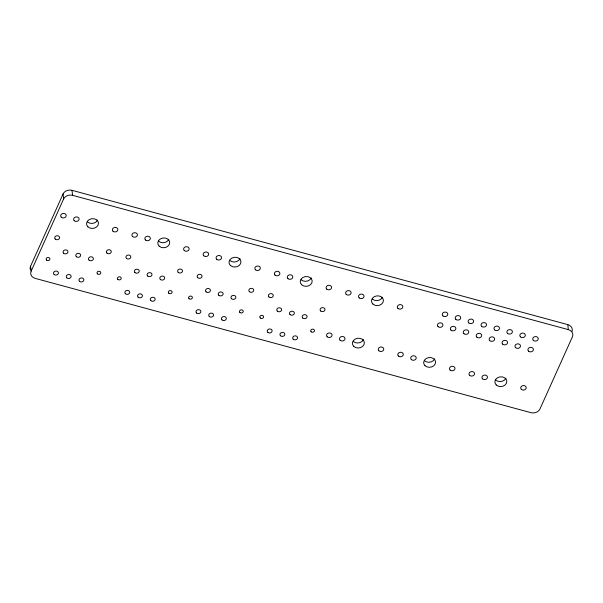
<?xml version="1.0" encoding="UTF-8"?>
<svg xmlns="http://www.w3.org/2000/svg" width="603" height="603" viewBox="0 0 603 603"><rect width="100%" height="100%" fill="white"/><g stroke="black" fill="none" stroke-linecap="round" stroke-linejoin="round"><path stroke-width="0.9" d="M30.451 269.85A6.972 5.691 -6.2 0 1 30.587 266.187L63.059 193.985A6.972 5.691 -6.2 0 1 72.013 190.322L567.792 324.618A6.972 5.691 -6.2 0 1 572.013 331.454M567.792 324.618L568.335 329.622A6.972 5.691 -6.2 0 1 572.413 336.813L539.941 409.015A6.972 5.691 -6.2 0 1 530.987 412.678L35.208 278.382A6.972 5.691 -6.2 0 1 31.13 271.184L63.601 198.99L63.059 193.985M63.601 198.99A6.972 5.691 -6.2 0 1 72.564 195.327L568.335 329.622M72.013 190.322L72.564 195.327M30.587 266.187L31.13 271.184M382.498 297.241A5.985 4.884 -6.2 0 1 372.285 299.005M311.269 277.945A5.985 4.884 -6.2 0 1 301.055 279.709M363.443 339.617A5.985 4.884 -6.2 0 1 353.23 341.381M240.032 258.649A5.985 4.884 -6.2 0 1 229.818 260.413M434.673 358.913A5.985 4.884 -6.2 0 1 424.467 360.677M505.909 378.209A5.985 4.884 -6.2 0 1 495.696 379.973M168.802 239.353A5.985 4.884 -6.2 0 1 158.589 241.117M97.565 220.057A5.985 4.884 -6.2 0 1 87.352 221.821M63.609 253.222A2.45 1.997 -6.2 0 0 67.792 252.506A2.45 1.997 -6.2 0 0 65.101 249.921A2.45 1.997 -6.2 0 0 63.609 253.222M76.332 256.667A2.45 1.997 -6.2 0 0 80.508 255.951A2.45 1.997 -6.2 0 0 77.817 253.366A2.45 1.997 -6.2 0 0 76.332 256.667M89.056 260.119A2.45 1.997 -6.2 0 0 93.231 259.396A2.45 1.997 -6.2 0 0 90.54 256.81A2.45 1.997 -6.2 0 0 89.056 260.119M66.805 277.855A2.45 1.997 -6.2 0 0 70.981 277.139A2.45 1.997 -6.2 0 0 68.29 274.553A2.45 1.997 -6.2 0 0 66.805 277.855M54.082 274.41A2.45 1.997 -6.2 0 0 58.257 273.694A2.45 1.997 -6.2 0 0 55.566 271.109A2.45 1.997 -6.2 0 0 54.082 274.41M79.521 281.3A2.45 1.997 -6.2 0 0 83.704 280.583A2.45 1.997 -6.2 0 0 81.013 277.998A2.45 1.997 -6.2 0 0 79.521 281.3M327.18 336.745A2.766 2.254 -6.2 0 0 331.891 335.931A2.766 2.254 -6.2 0 0 328.854 333.014A2.766 2.254 -6.2 0 0 327.18 336.745M397.935 308.374A2.766 2.254 -6.2 0 0 402.646 307.56A2.766 2.254 -6.2 0 0 399.608 304.643A2.766 2.254 -6.2 0 0 397.935 308.374M320.645 310.967A2.45 1.997 -6.2 0 0 324.821 310.244A2.45 1.997 -6.2 0 0 322.13 307.666A2.45 1.997 -6.2 0 0 320.645 310.967M268.946 296.962A2.45 1.997 -6.2 0 0 273.129 296.239A2.45 1.997 -6.2 0 0 270.43 293.661A2.45 1.997 -6.2 0 0 268.946 296.962M97.43 273.86A1.907 1.553 -6.2 0 0 100.678 273.295A1.907 1.553 -6.2 0 0 98.583 271.29A1.907 1.553 -6.2 0 0 97.43 273.86M46.544 260.074A1.907 1.553 -6.2 0 0 49.793 259.516A1.907 1.553 -6.2 0 0 47.705 257.504A1.907 1.553 -6.2 0 0 46.544 260.074M275.006 275.074A2.766 2.254 -6.2 0 0 279.717 274.259A2.766 2.254 -6.2 0 0 276.679 271.342A2.766 2.254 -6.2 0 0 275.006 275.074M280.501 335.743A2.45 1.997 -6.2 0 0 284.684 335.027A2.45 1.997 -6.2 0 0 281.985 332.441A2.45 1.997 -6.2 0 0 280.501 335.743M267.785 332.298A2.45 1.997 -6.2 0 0 271.961 331.582A2.45 1.997 -6.2 0 0 269.27 328.997A2.45 1.997 -6.2 0 0 267.785 332.298M255.468 269.782A2.766 2.254 -6.2 0 0 260.179 268.968A2.766 2.254 -6.2 0 0 257.142 266.051A2.766 2.254 -6.2 0 0 255.468 269.782M209.271 316.447A2.45 1.997 -6.2 0 0 213.447 315.731A2.45 1.997 -6.2 0 0 210.756 313.145A2.45 1.997 -6.2 0 0 209.271 316.447M178.179 272.375A2.45 1.997 -6.2 0 0 182.355 271.651A2.45 1.997 -6.2 0 0 179.664 269.074A2.45 1.997 -6.2 0 0 178.179 272.375M239.896 312.452A1.907 1.553 -6.2 0 0 243.145 311.887A1.907 1.553 -6.2 0 0 241.049 309.882A1.907 1.553 -6.2 0 0 239.896 312.452M221.987 319.892A2.45 1.997 -6.2 0 0 226.17 319.175A2.45 1.997 -6.2 0 0 223.479 316.59A2.45 1.997 -6.2 0 0 221.987 319.892M134.929 272.541A2.45 1.997 -6.2 0 0 139.105 271.825A2.45 1.997 -6.2 0 0 136.414 269.24A2.45 1.997 -6.2 0 0 134.929 272.541M196.548 313.002A2.45 1.997 -6.2 0 0 200.724 312.286A2.45 1.997 -6.2 0 0 198.033 309.701A2.45 1.997 -6.2 0 0 196.548 313.002M147.645 275.986A2.45 1.997 -6.2 0 0 151.828 275.269A2.45 1.997 -6.2 0 0 149.129 272.684A2.45 1.997 -6.2 0 0 147.645 275.986M218.799 295.259A2.45 1.997 -6.2 0 0 222.974 294.543A2.45 1.997 -6.2 0 0 220.283 291.958A2.45 1.997 -6.2 0 0 218.799 295.259M521.339 389.342A2.766 2.254 -6.2 0 0 526.057 388.528A2.766 2.254 -6.2 0 0 523.02 385.611A2.766 2.254 -6.2 0 0 521.339 389.342M106.942 253.079A2.45 1.997 -6.2 0 0 111.118 252.356A2.45 1.997 -6.2 0 0 108.427 249.778A2.45 1.997 -6.2 0 0 106.942 253.079M55.25 239.074A2.45 1.997 -6.2 0 0 59.426 238.351A2.45 1.997 -6.2 0 0 56.735 235.773A2.45 1.997 -6.2 0 0 55.25 239.074M126.479 258.37A2.45 1.997 -6.2 0 0 130.663 257.647A2.45 1.997 -6.2 0 0 127.972 255.069A2.45 1.997 -6.2 0 0 126.479 258.37M249.408 291.671A2.45 1.997 -6.2 0 0 253.584 290.947A2.45 1.997 -6.2 0 0 250.893 288.37A2.45 1.997 -6.2 0 0 249.408 291.671M293.224 339.188A2.45 1.997 -6.2 0 0 297.4 338.471A2.45 1.997 -6.2 0 0 294.709 335.886A2.45 1.997 -6.2 0 0 293.224 339.188M302.751 318.007A2.45 1.997 -6.2 0 0 306.927 317.284A2.45 1.997 -6.2 0 0 304.236 314.698A2.45 1.997 -6.2 0 0 302.751 318.007M290.035 314.555A2.45 1.997 -6.2 0 0 294.211 313.839A2.45 1.997 -6.2 0 0 291.52 311.254A2.45 1.997 -6.2 0 0 290.035 314.555M277.312 311.11A2.45 1.997 -6.2 0 0 281.488 310.394A2.45 1.997 -6.2 0 0 278.797 307.809A2.45 1.997 -6.2 0 0 277.312 311.11M132.539 236.482A2.766 2.254 -6.2 0 0 137.25 235.667A2.766 2.254 -6.2 0 0 134.213 232.75A2.766 2.254 -6.2 0 0 132.539 236.482M145.459 239.979A2.766 2.254 -6.2 0 0 150.177 239.172A2.766 2.254 -6.2 0 0 147.14 236.255A2.766 2.254 -6.2 0 0 145.459 239.979M231.522 298.711A2.45 1.997 -6.2 0 0 235.698 297.988A2.45 1.997 -6.2 0 0 233.007 295.402A2.45 1.997 -6.2 0 0 231.522 298.711M260.247 317.962A1.907 1.553 -6.2 0 0 263.496 317.404A1.907 1.553 -6.2 0 0 261.401 315.392A1.907 1.553 -6.2 0 0 260.247 317.962M113.002 231.19A2.766 2.254 -6.2 0 0 117.713 230.376A2.766 2.254 -6.2 0 0 114.676 227.459A2.766 2.254 -6.2 0 0 113.002 231.19M74.229 220.683A2.766 2.254 -6.2 0 0 78.94 219.869A2.766 2.254 -6.2 0 0 75.903 216.959A2.766 2.254 -6.2 0 0 74.229 220.683M61.302 217.186A2.766 2.254 -6.2 0 0 66.021 216.371A2.766 2.254 -6.2 0 0 62.983 213.454A2.766 2.254 -6.2 0 0 61.302 217.186M372.835 304.01A5.985 4.884 -6.2 0 0 383.041 302.246A5.985 4.884 -6.2 0 0 376.46 295.937A5.985 4.884 -6.2 0 0 372.835 304.01M168.742 293.179A1.907 1.553 -6.2 0 0 171.991 292.613A1.907 1.553 -6.2 0 0 169.895 290.608A1.907 1.553 -6.2 0 0 168.742 293.179M87.902 226.826A5.985 4.884 -6.2 0 0 98.108 225.062A5.985 4.884 -6.2 0 0 91.528 218.753A5.985 4.884 -6.2 0 0 87.902 226.826M117.864 279.393A1.907 1.553 -6.2 0 0 121.113 278.835A1.907 1.553 -6.2 0 0 119.017 276.822A1.907 1.553 -6.2 0 0 117.864 279.393M301.598 284.714A5.985 4.884 -6.2 0 0 311.811 282.95A5.985 4.884 -6.2 0 0 305.231 276.641A5.985 4.884 -6.2 0 0 301.598 284.714M353.773 346.386A5.985 4.884 -6.2 0 0 363.986 344.622A5.985 4.884 -6.2 0 0 357.406 338.313A5.985 4.884 -6.2 0 0 353.773 346.386M159.132 246.122A5.985 4.884 -6.2 0 0 169.345 244.358A5.985 4.884 -6.2 0 0 162.765 238.049A5.985 4.884 -6.2 0 0 159.132 246.122M230.369 265.418A5.985 4.884 -6.2 0 0 240.574 263.654A5.985 4.884 -6.2 0 0 233.994 257.345A5.985 4.884 -6.2 0 0 230.369 265.418M150.84 300.618A2.45 1.997 -6.2 0 0 155.016 299.902A2.45 1.997 -6.2 0 0 152.325 297.317A2.45 1.997 -6.2 0 0 150.84 300.618M425.009 365.682A5.985 4.884 -6.2 0 0 435.215 363.918A5.985 4.884 -6.2 0 0 428.635 357.609A5.985 4.884 -6.2 0 0 425.009 365.682M496.239 384.978A5.985 4.884 -6.2 0 0 506.452 383.214A5.985 4.884 -6.2 0 0 499.872 376.905A5.985 4.884 -6.2 0 0 496.239 384.978M125.401 293.729A2.45 1.997 -6.2 0 0 129.577 293.005A2.45 1.997 -6.2 0 0 126.886 290.427A2.45 1.997 -6.2 0 0 125.401 293.729M160.368 279.438A2.45 1.997 -6.2 0 0 164.544 278.714A2.45 1.997 -6.2 0 0 161.853 276.129A2.45 1.997 -6.2 0 0 160.368 279.438M138.117 297.173A2.45 1.997 -6.2 0 0 142.293 296.457A2.45 1.997 -6.2 0 0 139.602 293.872A2.45 1.997 -6.2 0 0 138.117 297.173M515.595 347.622A2.766 2.254 -6.2 0 0 520.314 346.808A2.766 2.254 -6.2 0 0 517.276 343.898A2.766 2.254 -6.2 0 0 515.595 347.622M507.515 333.361A2.766 2.254 -6.2 0 0 512.226 332.547A2.766 2.254 -6.2 0 0 509.188 329.63A2.766 2.254 -6.2 0 0 507.515 333.361M489.749 340.62A2.766 2.254 -6.2 0 0 494.468 339.806A2.766 2.254 -6.2 0 0 491.422 336.896A2.766 2.254 -6.2 0 0 489.749 340.62M520.434 336.858A2.766 2.254 -6.2 0 0 525.153 336.044A2.766 2.254 -6.2 0 0 522.115 333.135A2.766 2.254 -6.2 0 0 520.434 336.858M528.522 351.127A2.766 2.254 -6.2 0 0 533.233 350.313A2.766 2.254 -6.2 0 0 530.195 347.396A2.766 2.254 -6.2 0 0 528.522 351.127M533.361 340.363A2.766 2.254 -6.2 0 0 538.08 339.549A2.766 2.254 -6.2 0 0 535.034 336.632A2.766 2.254 -6.2 0 0 533.361 340.363M502.676 344.125A2.766 2.254 -6.2 0 0 507.387 343.311A2.766 2.254 -6.2 0 0 504.349 340.394A2.766 2.254 -6.2 0 0 502.676 344.125M346.235 294.37A2.766 2.254 -6.2 0 0 350.954 293.555A2.766 2.254 -6.2 0 0 347.916 290.638A2.766 2.254 -6.2 0 0 346.235 294.37M359.162 297.874A2.766 2.254 -6.2 0 0 363.873 297.06A2.766 2.254 -6.2 0 0 360.835 294.143A2.766 2.254 -6.2 0 0 359.162 297.874M340.1 340.243A2.766 2.254 -6.2 0 0 344.818 339.429A2.766 2.254 -6.2 0 0 341.78 336.519A2.766 2.254 -6.2 0 0 340.1 340.243M378.872 350.75A2.766 2.254 -6.2 0 0 383.591 349.936A2.766 2.254 -6.2 0 0 380.553 347.019A2.766 2.254 -6.2 0 0 378.872 350.75M216.696 259.275A2.766 2.254 -6.2 0 0 221.407 258.468A2.766 2.254 -6.2 0 0 218.369 255.551A2.766 2.254 -6.2 0 0 216.696 259.275M398.41 356.041A2.766 2.254 -6.2 0 0 403.128 355.227A2.766 2.254 -6.2 0 0 400.09 352.31A2.766 2.254 -6.2 0 0 398.41 356.041M442.896 315.859A2.766 2.254 -6.2 0 0 447.607 315.045A2.766 2.254 -6.2 0 0 444.569 312.128A2.766 2.254 -6.2 0 0 442.896 315.859M450.976 330.12A2.766 2.254 -6.2 0 0 455.695 329.306A2.766 2.254 -6.2 0 0 452.657 326.389A2.766 2.254 -6.2 0 0 450.976 330.12M455.815 319.356A2.766 2.254 -6.2 0 0 460.534 318.542A2.766 2.254 -6.2 0 0 457.496 315.633A2.766 2.254 -6.2 0 0 455.815 319.356M463.903 333.625A2.766 2.254 -6.2 0 0 468.614 332.811A2.766 2.254 -6.2 0 0 465.576 329.894A2.766 2.254 -6.2 0 0 463.903 333.625M468.742 322.861A2.766 2.254 -6.2 0 0 473.461 322.047A2.766 2.254 -6.2 0 0 470.415 319.13A2.766 2.254 -6.2 0 0 468.742 322.861M476.822 337.122A2.766 2.254 -6.2 0 0 481.541 336.308A2.766 2.254 -6.2 0 0 478.503 333.391A2.766 2.254 -6.2 0 0 476.822 337.122M311.125 331.748A1.907 1.553 -6.2 0 0 314.374 331.183A1.907 1.553 -6.2 0 0 312.286 329.178A1.907 1.553 -6.2 0 0 311.125 331.748M203.769 255.778A2.766 2.254 -6.2 0 0 208.487 254.963A2.766 2.254 -6.2 0 0 205.45 252.046A2.766 2.254 -6.2 0 0 203.769 255.778M411.336 359.539A2.766 2.254 -6.2 0 0 416.055 358.725A2.766 2.254 -6.2 0 0 413.01 355.815A2.766 2.254 -6.2 0 0 411.336 359.539M450.109 370.046A2.766 2.254 -6.2 0 0 454.82 369.232A2.766 2.254 -6.2 0 0 451.783 366.315A2.766 2.254 -6.2 0 0 450.109 370.046M469.647 375.337A2.766 2.254 -6.2 0 0 474.357 374.523A2.766 2.254 -6.2 0 0 471.32 371.606A2.766 2.254 -6.2 0 0 469.647 375.337M482.566 378.835A2.766 2.254 -6.2 0 0 487.284 378.021A2.766 2.254 -6.2 0 0 484.247 375.111A2.766 2.254 -6.2 0 0 482.566 378.835M197.716 277.666A2.45 1.997 -6.2 0 0 201.892 276.943A2.45 1.997 -6.2 0 0 199.201 274.365A2.45 1.997 -6.2 0 0 197.716 277.666M326.698 289.078A2.766 2.254 -6.2 0 0 331.416 288.264A2.766 2.254 -6.2 0 0 328.371 285.347A2.766 2.254 -6.2 0 0 326.698 289.078M184.232 250.486A2.766 2.254 -6.2 0 0 188.95 249.672A2.766 2.254 -6.2 0 0 185.912 246.755A2.766 2.254 -6.2 0 0 184.232 250.486M206.075 291.814A2.45 1.997 -6.2 0 0 210.259 291.098A2.45 1.997 -6.2 0 0 207.568 288.513A2.45 1.997 -6.2 0 0 206.075 291.814M494.588 329.864A2.766 2.254 -6.2 0 0 499.307 329.05A2.766 2.254 -6.2 0 0 496.269 326.133A2.766 2.254 -6.2 0 0 494.588 329.864M481.669 326.359A2.766 2.254 -6.2 0 0 486.38 325.545A2.766 2.254 -6.2 0 0 483.342 322.628A2.766 2.254 -6.2 0 0 481.669 326.359M438.057 326.622A2.766 2.254 -6.2 0 0 442.768 325.808A2.766 2.254 -6.2 0 0 439.73 322.891A2.766 2.254 -6.2 0 0 438.057 326.622M287.925 278.571A2.766 2.254 -6.2 0 0 292.643 277.764A2.766 2.254 -6.2 0 0 289.606 274.847A2.766 2.254 -6.2 0 0 287.925 278.571M189.01 298.666A1.907 1.553 -6.2 0 0 192.259 298.108A1.907 1.553 -6.2 0 0 190.171 296.096A1.907 1.553 -6.2 0 0 189.01 298.666"/></g></svg>
